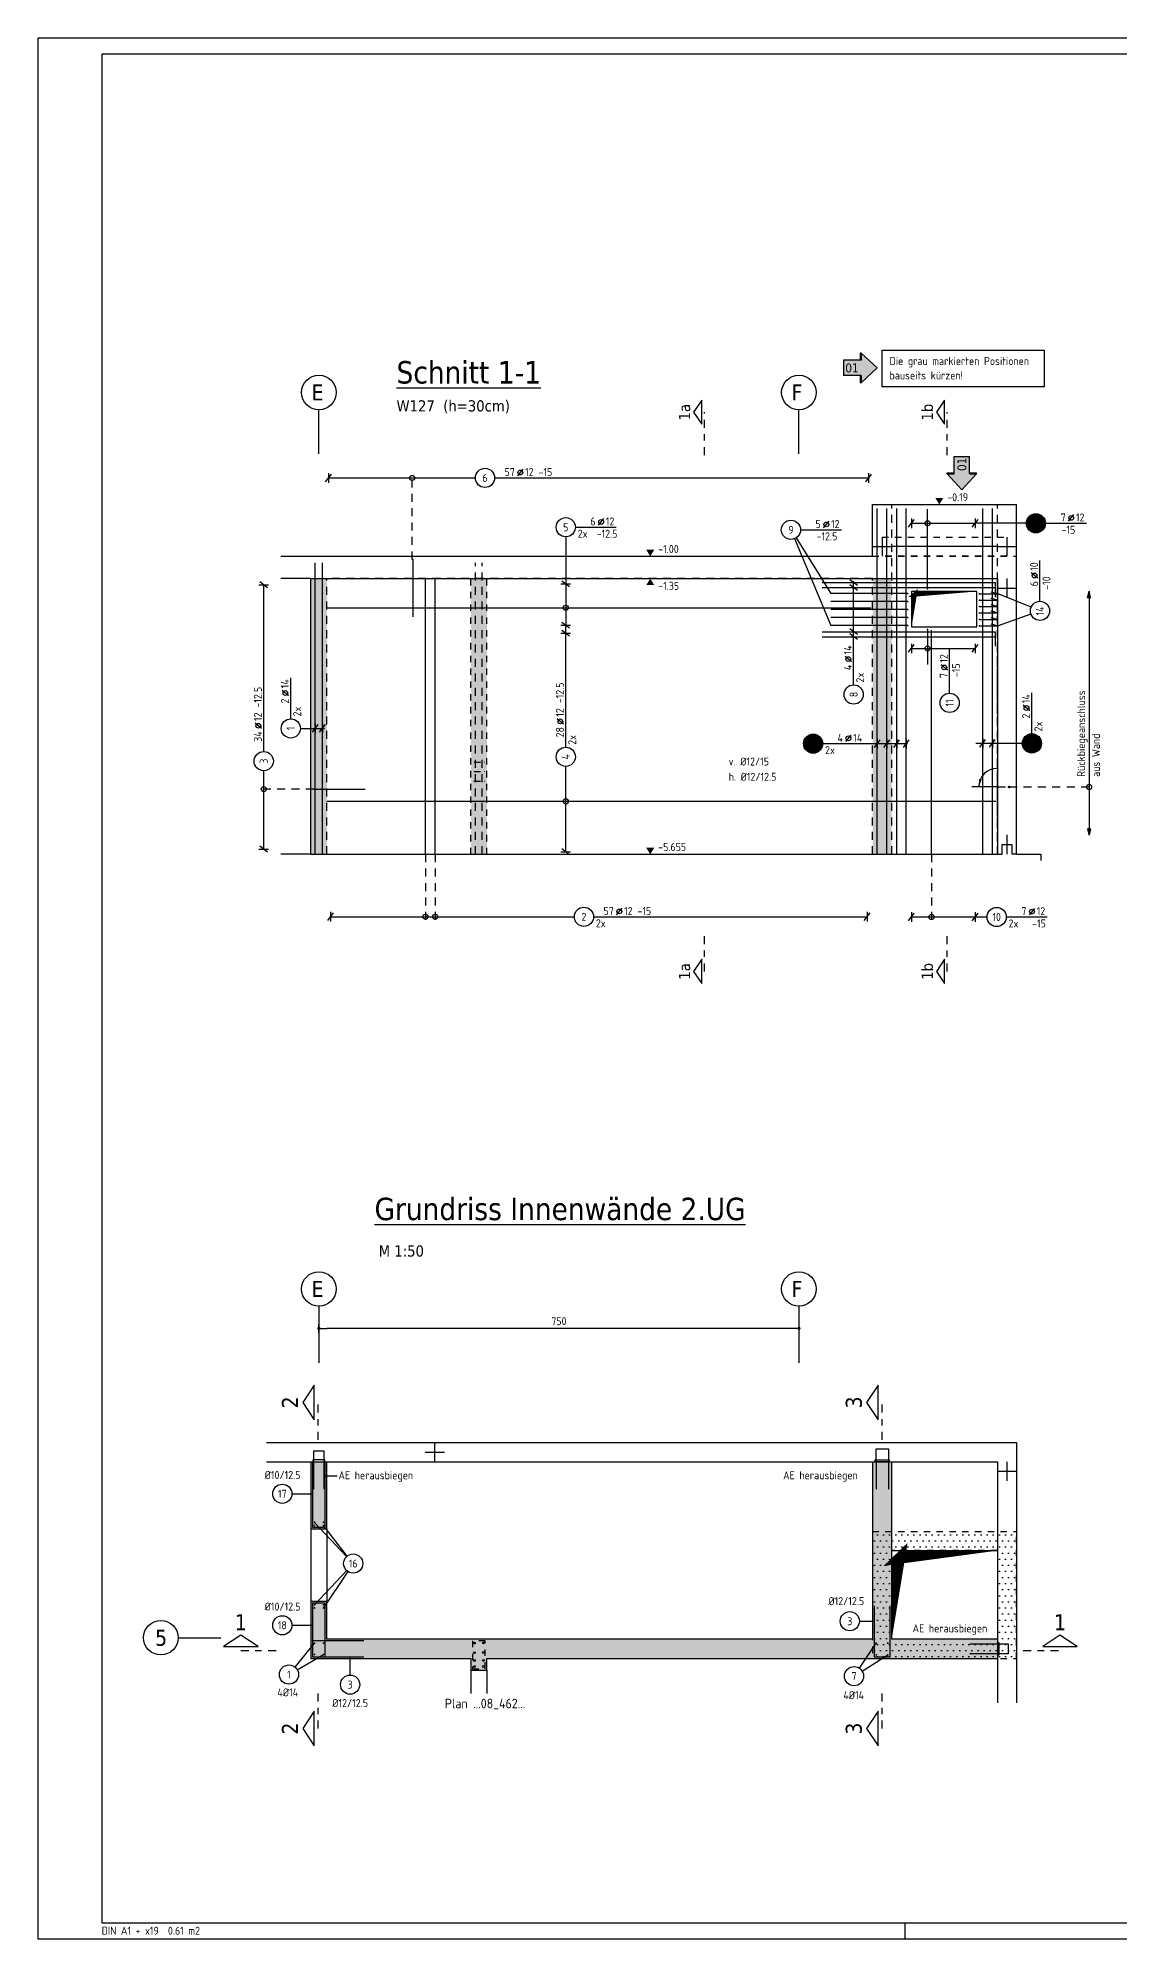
# Model space of a CAD drawing. Extents: x 47.9 to 117.4, y 46.1 to 80.4.
# Drawn here: x 47.86 to 64.76, y 46.05 to 75.75 of the extents above; entities that cross this region are included whole.
import ezdxf
from ezdxf.enums import TextEntityAlignment as Align

# ---------------------------------------------------------------- set-up
doc = ezdxf.new("R2010")
doc.units = 0
doc.header["$LTSCALE"] = 0.5
for name, pattern in [('AUSGEZOGEN', [1000.01, 1000, 0.01]), ('DASHDOTSMALL', [1.05, 0.5, -0.25, 0.05, -0.25]), ('DOT', [0.175, 0.05, -0.125]), ('HIDDEN', [0.375, 0.25, -0.125]), ('HIDDEN2', [0.187, 0.125, -0.062]), ('HIDDEN4', [0.12, 0.02, -0.1]), ('PUNKT', [0.175, 0.05, -0.125]), ('STRICHPUNKT', [1, 0.5, -0.25, 0, -0.25]), ('STRICHPUNKT2', [0.55, 0.25, -0.125, 0.05, -0.125]), ('VERDECKT', [0.375, 0.25, -0.125])]:
    doc.linetypes.add(name, pattern=pattern)
for name, color, linetype in [('ACHSEN', 150, 'Continuous'), ('AFB', 7, 'Continuous'), ('AFU', 7, 'Continuous'), ('BETON', 7, 'Continuous'), ('DRUEBER', 7, 'Continuous'), ('Fugenband', 7, 'Continuous'), ('grau_dunkel', 7, 'Continuous'), ('grau_hell', 7, 'Continuous'), ('grau_mittel', 7, 'Continuous'), ('HBT', 7, 'Continuous'), ('HILFE', 7, 'Continuous'), ('index', 7, 'Continuous'), ('koten', 7, 'Continuous'), ('MASSE', 7, 'Continuous'), ('OBJEKT', 7, 'Continuous'), ('RAHMEN', 7, 'Continuous'), ('RND', 7, 'Continuous'), ('SCHATTEN', 15, 'Continuous'), ('SCHNITTE', 6, 'STRICHPUNKT'), ('SFP_Achsen', 7, 'Continuous'), ('TEXT', 7, 'Continuous'), ('VERDECKT', 7, 'Continuous')]:
    doc.layers.add(name, color=color, linetype=linetype)
doc.layers.add('NOPLOT', color=7, linetype='Continuous', plot=False)
doc.styles.add('helv', font='tahoma.ttf')
doc.styles.add('txt', font='isocp.shx')
doc.linetypes.add('AFU_50K', pattern='A,0.15,["/",Standard,S=0.2,R=0,X=-0.01,Y=-0.1],0.07,["/",Standard,S=0.2,R=0,X=-0.01,Y=-0.1],0.15', length=0.37)
doc.linetypes.add('AFU_50L', pattern='A,0.75,["/",Standard,S=0.2,R=0,X=-0.01,Y=-0.1],0.07,["/",Standard,S=0.2,R=0,X=-0.01,Y=-0.1],0.75', length=1.57)
doc.linetypes.add('AFU_50M', pattern='A,0.45,["/",Standard,S=0.2,R=0,X=-0.01,Y=-0.1],0.07,["/",Standard,S=0.2,R=0,X=-0.01,Y=-0.1],0.45', length=0.97)
doc.dimstyles.new('DOT_I', dxfattribs={"dimscale": 0.5, "dimtxt": 0.25, "dimasz": 0.25, "dimexe": 0.1, "dimexo": 0.3, "dimgap": 0.1, "dimtad": 1, "dimdec": 3, "dimzin": 3, "dimtxsty": 'txt', "dimblk": 'DOT', "dimblk1": 'DOT', "dimblk2": 'DOT', "dimsah": 1, "dimcen": 0.1, "dimse1": 1, "dimse2": 1, "dimazin": 0, "dimtfac": 1, "dimtdec": 4, "dimtix": 1, "dimtmove": 2, "dimatfit": 3, "dimfxl": 0, "dimtvp": 1, "dimtolj": 1, "dimtzin": 0, "dimarcsym": 0})

# ---------------------------------------------------------------- blocks, each defined once
blk = doc.blocks.new('OKRD_O')
at = {"color": 0, "linetype": 'ByBlock'}
blk.add_solid([(-0.125, 0.202), (0.125, 0.202), (0, 0)], dxfattribs=at)
at = {"color": 0, "linetype": 'ByBlock', "style": 'txt'}
blk.add_attdef('OKRD', (0.25, 0.1), '', height=0.25, dxfattribs=at)
blk = doc.blocks.new('OKRD_U')
at = {"color": 0, "linetype": 'ByBlock'}
blk.add_solid([(-0.125, -0.202), (0.125, -0.202), (0, 0)], dxfattribs=at)
at = {"color": 0, "linetype": 'ByBlock', "style": 'txt'}
blk.add_attdef('OKRD', (0.25, -0.35), '', height=0.25, dxfattribs=at)
blk = doc.blocks.new('DOT')
at = {"layer": 'MASSE', "color": 7, "linetype": 'Continuous'}
for p, q in [((0, 0), (-1, 0)), ((0, 0.54), (0, -0.54))]:
    blk.add_line(p, q, dxfattribs=at)
at = {"layer": 'MASSE', "color": 7, "linetype": 'Continuous', "const_width": 0.2}
blk.add_lwpolyline([(-0.1, 0, 1), (0.1, 0, 1)], format="xyb", close=True, dxfattribs=at)
blk = doc.blocks.new('*D10')
at = {"layer": 'Defpoints', "color": 0, "linetype": 'AUSGEZOGEN', "transparency": 16777216}
for p in [(52.244, 55.594), (52.244, 55.594), (59.744, 55.594)]:
    blk.add_point(p, dxfattribs=at)
at = {"layer": 'MASSE', "color": 0, "linetype": 'AUSGEZOGEN', "lineweight": -2, "transparency": 16777216}
blk.add_line((59.619, 55.594), (52.369, 55.594), dxfattribs=at)
at = {"layer": 'MASSE', "color": 0, "linetype": 'AUSGEZOGEN', "lineweight": -2, "transparency": 16777216, "xscale": 0.125, "yscale": 0.125, "zscale": 0.125, "rotation": 180}
blk.add_blockref('DOT', (52.244, 55.594), dxfattribs=at)
at = {"layer": 'MASSE', "color": 0, "linetype": 'AUSGEZOGEN', "lineweight": -2, "transparency": 16777216, "xscale": 0.125, "yscale": 0.125, "zscale": 0.125}
blk.add_blockref('DOT', (59.744, 55.594), dxfattribs=at)
at = {"layer": 'MASSE', "color": 0, "linetype": 'AUSGEZOGEN', "transparency": 16777216, "insert": (55.994, 55.706), "char_height": 0.125, "attachment_point": 5, "style": 'txt'}
blk.add_mtext('\\A1;750', dxfattribs=at)
blk = doc.blocks.new('SCHN-1')
at = {"layer": 'SCHNITTE', "color": 5, "linetype": 'Continuous'}
blk.add_lwpolyline([(0.54, 0.125), (0, 0.485), (-0.54, 0.125)], close=True, dxfattribs=at)
at = {"layer": 'SCHNITTE', "color": 6, "linetype": 'Continuous', "style": 'helv'}
blk.add_attdef('SCHN-1', text='', height=0.5, dxfattribs=at).set_placement((0, 0.635), align=Align.CENTER)
blk = doc.blocks.new('Pfeillinie')
at = {"layer": 'TEXT', "linetype": 'Continuous'}
blk.add_hatch(color=7, dxfattribs=at).paths.add_polyline_path([(0, 0), (-0.8, 0.2), (-0.8, 0), (-0.8, -0.2)])
at = {"layer": 'TEXT', "color": 7, "linetype": 'Continuous'}
for p, q in [((-0.8, 0), (-0.8, 0.2)), ((-0.8, 0.2), (0, 0)), ((-0.8, 0), (-0.8, -0.2)), ((-0.8, -0.2), (0, 0))]:
    blk.add_line(p, q, dxfattribs=at)
blk = doc.blocks.new('PFEIL')
at = {"color": 7, "linetype": 'Continuous'}
blk.add_solid([(-1, -0.17), (-1, 0.17), (0, 0)], dxfattribs=at)
blk = doc.blocks.new('RND_LEI')
at = {"layer": 'RND', "color": 7, "linetype": 'Continuous'}
blk.add_line((1.022, 0.066), (1.19, 0.27), dxfattribs=at)
for centre, radius in [((0, 0), 0.3), ((1.106, 0.168), 0.075)]:
    blk.add_circle(centre, radius, dxfattribs=at)
at = {"layer": 'RND', "color": 7, "linetype": 'Continuous', "style": 'txt'}
blk.add_attdef('POSL', text='', height=0.25, dxfattribs=at).set_placement((0, 0), align=Align.MIDDLE)
blk.add_attdef('ANZ', text='', height=0.25, dxfattribs=at).set_placement((0.931, 0.057), align=Align.RIGHT)
for tag, p in [('DUM', (1.253, 0.057)), ('ABSTD', (1.674, 0.057)), ('POSTXT', (0.374, -0.327))]:
    blk.add_attdef(tag, p, '', height=0.25, dxfattribs=at)
blk = doc.blocks.new('lei_gre')
at = {"layer": 'RND', "color": 7, "linetype": 'Continuous'}
for p, q in [((-0.09, -0.12), (0.09, 0.12)), ((0, 0.15), (0, -0.15))]:
    blk.add_line(p, q, dxfattribs=at)
blk = doc.blocks.new('RND_HIN')
at = {"layer": 'RND', "color": 7, "linetype": 'Continuous'}
blk.add_circle((0, 0), 0.3, dxfattribs=at)
at = {"layer": 'RND', "color": 7, "linetype": 'Continuous', "style": 'txt'}
blk.add_attdef('POSI', text='', height=0.25, dxfattribs=at).set_placement((0, 0), align=Align.MIDDLE)
blk = doc.blocks.new('A1-19-0')
at = {"layer": 'RAHMEN'}
for p, q in [((103.1, 59.4), (0, 59.4)), ((0, 59.4), (0, 0)), ((0, 0), (103.1, 0))]:
    blk.add_line(p, q, dxfattribs=at)
at = {"layer": 'RAHMEN', "color": 5}
for p, q in [((102.6, 58.9), (2, 58.9)), ((2, 58.9), (2, 0.5)), ((2, 0.5), (102.6, 0.5))]:
    blk.add_line(p, q, dxfattribs=at)
at = {"layer": 'RAHMEN', "color": 7}
blk.add_line((27.1, 0), (27.1, 0.5), dxfattribs=at)
at = {"layer": 'RAHMEN', "color": 7, "style": 'txt'}
blk.add_text('DIN A1 + x19  0.61 m2', height=0.25, dxfattribs=at).set_placement((1.989, 0.133))
blk = doc.blocks.new('SCHN-2')
at = {"layer": 'SCHNITTE', "color": 6, "linetype": 'Continuous'}
blk.add_lwpolyline([(0.378, 0.088), (0, 0.34), (-0.378, 0.088)], close=True, dxfattribs=at)
at = {"layer": 'SCHNITTE', "color": 1, "linetype": 'DASHDOTSMALL', "style": 'helv'}
blk.add_attdef('SCHN-2', text='', height=0.35, dxfattribs=at).set_placement((0, 0.45), align=Align.CENTER)
blk = doc.blocks.new('hin_ind5')
at = {"layer": 'grau_hell', "linetype": 'AUSGEZOGEN'}
h = blk.add_hatch(color=9, dxfattribs=at)
h.dxf.hatch_style = 2
h.paths.add_polyline_path([(0, 0), (0.619, -0.577), (0.619, -0.3), (1.306, -0.3), (1.306, 0.3), (0.619, 0.3), (0.619, 0.577)])
h.paths.add_polyline_path([(0.34, -0.274), (1.311, -0.274), (1.311, 0.274), (0.34, 0.274)], flags=9)
at = {"layer": 'OBJEKT', "linetype": 'AUSGEZOGEN'}
for points in [[(0.619, 0.3), (0.66, 0.3), (0.66, 0.577), (0.619, 0.577)], [(0.619, -0.577), (0.66, -0.577), (0.66, -0.3), (0.619, -0.3)]]:
    blk.add_hatch(color=1, dxfattribs=at).paths.add_polyline_path(points)
at = {"layer": 'OBJEKT', "color": 1, "linetype": 'AUSGEZOGEN'}
for p, q in [((0, 0), (0.619, 0.577)), ((0, 0), (0.619, -0.577)), ((0.619, 0.577), (0.619, 0.3)), ((0.619, 0.577), (0.66, 0.577)), ((0.619, 0.3), (1.306, 0.3)), ((0.66, 0.577), (0.66, 0.3)), ((1.306, 0.3), (1.306, -0.3)), ((0.619, -0.3), (0.619, -0.577)), ((0.619, -0.3), (1.306, -0.3)), ((0.66, -0.3), (0.66, -0.577))]:
    blk.add_line(p, q, dxfattribs=at)
at = {"layer": 'OBJEKT', "color": 7, "linetype": 'AUSGEZOGEN'}
blk.add_line((0.619, -0.577), (0.66, -0.577), dxfattribs=at)
at = {"layer": 'index', "color": 1, "linetype": 'Continuous', "style": 'helv'}
blk.add_attdef('INDEX', text='', height=0.35, rotation=360, dxfattribs=at).set_placement((1.259, 0), align=Align.MIDDLE_RIGHT)

msp = doc.modelspace()

# ---------------------------------------------------------------- hatches: boundary and pattern name
at = {"layer": 'DRUEBER', "linetype": 'DOT'}
h = msp.add_hatch(dxfattribs=at)
h.set_pattern_fill('DOTS', scale=0.06, double=1)
h.set_pattern_definition([(0, (-0.65649, 337.16725), (0.047625, 0.09525), [0, -0.09525])])
h.paths.add_polyline_path([(61.194, 52.421), (61.194, 52.121), (62.844, 52.121), (62.844, 52.421)])
h.paths.add_polyline_path([(61.194, 52.121), (61.194, 52.421), (60.894, 52.421), (60.894, 50.761), (61.194, 50.761)])
h.paths.add_polyline_path([(63.144, 50.436), (63.144, 50.761), (62.844, 50.761), (62.844, 50.736), (61.194, 50.736), (61.194, 50.761), (60.894, 50.761), (60.894, 50.436)])
h.paths.add_polyline_path([(62.844, 50.761), (63.144, 50.761), (63.144, 52.421), (62.844, 52.421)])
at = {"layer": 'grau_hell'}
for points in [[(63.296, 68.172, 1), (63.596, 68.172, 1)], [(59.816, 64.729, 1), (60.116, 64.729, 1)], [(63.234, 64.733, 1), (63.534, 64.733, 1)]]:
    msp.add_hatch(color=9, dxfattribs=at).paths.add_polyline_path(points)
at = {"layer": 'grau_mittel'}
for points in [[(52.119, 52.461), (52.369, 52.461), (52.369, 53.511), (52.119, 53.511)], [(52.369, 50.736), (52.369, 51.326), (52.119, 51.326), (52.119, 50.436), (54.619, 50.436), (54.619, 50.251), (54.869, 50.251), (54.869, 50.436), (62.844, 50.436), (62.844, 50.736), (61.194, 50.736), (61.194, 53.511), (60.894, 53.511), (60.894, 50.736)]]:
    msp.add_hatch(color=61, dxfattribs=at).paths.add_polyline_path(points)

# ---------------------------------------------------------------- linework, layer by layer
at = {"layer": 'ACHSEN', "color": 140, "linetype": 'AUSGEZOGEN'}
for p, q in [((52.244, 69.258), (52.244, 69.945)), ((59.744, 69.258), (59.744, 69.945)), ((52.244, 55.938), (52.244, 55.057)), ((59.744, 55.938), (59.744, 55.057)), ((50.046, 50.761), (50.713, 50.761))]:
    msp.add_line(p, q, dxfattribs=at)
at = {"layer": 'AFB', "color": 1, "linetype": 'AUSGEZOGEN'}
for p, q in [((61.044, 67.957), (61.044, 67.657)), ((62.994, 67.957), (62.994, 67.657)), ((62.994, 67.307), (62.994, 67.007))]:
    msp.add_line(p, q, dxfattribs=at)
at = {"layer": 'AFU', "color": 8, "linetype": 'AFU_50M'}
for p, q in [((60.894, 67.807), (61.194, 67.807)), ((62.844, 67.807), (63.144, 67.807)), ((62.844, 67.157), (63.144, 67.157)), ((54.054, 53.511), (54.054, 53.811)), ((62.844, 53.361), (63.144, 53.361))]:
    msp.add_line(p, q, dxfattribs=at)
at = {"layer": 'AFU', "color": 8, "linetype": 'AFU_50L'}
for p, q in [((62.844, 67.807), (61.194, 67.807)), ((52.119, 67.307), (62.844, 67.307)), ((62.844, 67.307), (62.844, 63.002)), ((52.119, 63.002), (62.844, 63.002))]:
    msp.add_line(p, q, dxfattribs=at)
at = {"layer": 'AFU', "color": 1, "linetype": 'AUSGEZOGEN'}
for p, q in [((62.994, 63.302), (62.994, 63.002)), ((53.904, 53.661), (54.204, 53.661)), ((62.994, 53.511), (62.994, 53.211))]:
    msp.add_line(p, q, dxfattribs=at)
at = {"layer": 'AFU', "color": 8, "linetype": 'AUSGEZOGEN'}
for p, q in [((62.844, 63.002), (62.919, 63.002)), ((62.919, 63.002), (62.919, 63.152)), ((62.919, 63.152), (63.069, 63.152)), ((63.069, 63.152), (63.069, 63.002)), ((63.144, 63.002), (63.069, 63.002))]:
    msp.add_line(p, q, dxfattribs=at)
at = {"layer": 'AFU', "color": 8, "linetype": 'AFU_50K'}
for p, q in [((52.119, 53.511), (52.369, 53.511)), ((60.894, 53.511), (61.194, 53.511)), ((62.844, 50.736), (62.844, 50.436))]:
    msp.add_line(p, q, dxfattribs=at)
at = {"layer": 'BETON', "color": 6, "linetype": 'AUSGEZOGEN'}
for p, q in [((60.894, 67.657), (60.894, 68.467)), ((60.894, 68.467), (63.144, 68.467)), ((63.144, 63.002), (63.144, 68.467)), ((51.647, 67.657), (60.894, 67.657)), ((63.144, 63.002), (63.144, 67.524)), ((52.119, 67.307), (51.647, 67.307)), ((52.119, 63.002), (52.119, 67.307)), ((52.119, 63.002), (51.647, 63.002)), ((63.144, 63.002), (63.524, 63.002)), ((63.524, 63.002), (63.524, 62.902))]:
    msp.add_line(p, q, dxfattribs=at)
msp.add_lwpolyline([(61.504, 67.107), (61.504, 66.552), (62.524, 66.552), (62.524, 67.107)], close=True, dxfattribs=at)
at = {"layer": 'BETON', "color": 6, "linetype": 'AUSGEZOGEN', "lineweight": -2}
for points in [[(51.423, 53.811), (63.144, 53.811), (63.144, 49.742)], [(51.423, 53.511), (52.119, 53.511), (52.119, 52.461), (52.369, 52.461), (52.369, 53.511), (60.894, 53.511), (60.894, 50.736), (52.369, 50.736), (52.369, 51.326), (52.119, 51.326), (52.119, 50.436), (54.619, 50.436), (54.619, 50.251), (54.869, 50.251), (54.869, 50.436), (62.844, 50.436), (62.844, 49.742)]]:
    msp.add_lwpolyline(points, dxfattribs=at)
msp.add_lwpolyline([(61.194, 53.511), (62.844, 53.511), (62.844, 50.736), (61.194, 50.736)], close=True, dxfattribs=at)
at = {"layer": 'DRUEBER', "color": 7, "linetype": 'DOT'}
for p, q in [((60.894, 67.657), (63.144, 67.657)), ((52.119, 67.307), (54.619, 67.307)), ((54.869, 67.307), (62.844, 67.307))]:
    msp.add_line(p, q, dxfattribs=at)
at = {"layer": 'DRUEBER', "color": 7, "linetype": 'PUNKT'}
for p, q in [((54.619, 63.002), (54.619, 67.307)), ((54.869, 63.002), (54.869, 67.307)), ((62.844, 63.002), (62.844, 67.307)), ((60.894, 52.421), (63.144, 52.421)), ((60.894, 52.421), (60.894, 50.436)), ((63.144, 50.436), (63.144, 52.421)), ((61.194, 50.736), (61.194, 52.121)), ((62.844, 52.121), (61.194, 52.121)), ((62.844, 52.121), (62.844, 50.736)), ((62.844, 50.736), (61.194, 50.736)), ((60.894, 50.436), (63.144, 50.436))]:
    msp.add_line(p, q, dxfattribs=at)
at = {"layer": 'Fugenband', "color": 102, "linetype": 'HIDDEN4'}
for p, q in [((61.044, 67.957), (62.994, 67.957)), ((62.994, 67.657), (61.044, 67.657))]:
    msp.add_line(p, q, dxfattribs=at)
at = {"layer": 'grau_dunkel', "color": 21}
msp.add_lwpolyline([(61.194, 50.736, 0, 0.226, 0), (61.306, 52.112, 0, 0, 0), (61.201, 52.011, 0.221, 0, 0), (62.844, 52.121, 0, 0, 0)], format="xyseb", dxfattribs=at)
at = {"layer": 'grau_mittel', "color": 61, "linetype": 'AUSGEZOGEN'}
for points in [[(52.119, 67.307), (52.369, 67.307), (52.119, 63.002), (52.369, 63.002)], [(54.619, 63.002), (54.869, 63.002), (54.619, 67.307), (54.869, 67.307)], [(60.894, 67.307), (61.194, 67.307), (60.894, 63.002), (61.194, 63.002)]]:
    msp.add_solid(points, dxfattribs=at)
at = {"layer": 'HBT', "color": 102, "linetype": 'AUSGEZOGEN'}
for points in [[(52.151, 53.511), (52.337, 53.511), (52.337, 53.541), (52.151, 53.541)], [(62.844, 50.679), (62.844, 50.493), (62.874, 50.493), (62.874, 50.679)]]:
    msp.add_lwpolyline(points, close=True, dxfattribs=at)
at = {"layer": 'HBT', "color": 1, "linetype": 'AUSGEZOGEN'}
for points in [[(52.167, 53.081), (52.167, 53.511), (52.167, 53.681), (52.321, 53.681), (52.321, 53.511), (52.321, 53.081)], [(60.949, 53.541), (60.949, 53.081)], [(61.141, 53.541), (61.141, 53.081)], [(62.414, 50.663), (62.844, 50.663), (63.014, 50.663), (63.014, 50.509), (62.844, 50.509), (62.414, 50.509)]]:
    msp.add_lwpolyline(points, dxfattribs=at)
at = {"layer": 'HBT', "color": 102, "linetype": 'AUSGEZOGEN'}
msp.add_lwpolyline([(60.934, 53.511), (60.934, 53.541), (61.156, 53.541), (61.156, 53.511), (60.934, 53.511)], dxfattribs=at)
at = {"layer": 'HILFE', "color": 102, "linetype": 'AUSGEZOGEN'}
msp.add_line((52.529, 53.286), (52.328, 53.286), dxfattribs=at)
at = {"layer": 'NOPLOT', "color": 191, "linetype": 'AUSGEZOGEN'}
for p, q in [((56.101, 66.454), (56.101, 66.579)), ((52.119, 53.511), (52.119, 53.511)), ((52.119, 53.511), (52.369, 53.511))]:
    msp.add_line(p, q, dxfattribs=at)
at = {"layer": 'OBJEKT', "color": 7, "linetype": 'AUSGEZOGEN'}
for p, q in [((52.119, 52.461), (52.119, 51.326)), ((52.369, 52.461), (52.369, 51.326)), ((61.194, 52.121), (62.844, 52.121)), ((54.619, 50.251), (54.619, 49.891)), ((54.869, 50.251), (54.869, 49.891))]:
    msp.add_line(p, q, dxfattribs=at)
at = {"layer": 'RND', "color": 102, "linetype": 'VERDECKT'}
for p, q in [((53.703, 67.608), (53.703, 68.931)), ((52.166, 64.018), (51.332, 64.018)), ((63.028, 64.052), (64.327, 64.052)), ((53.909, 63.002), (53.909, 61.974)), ((54.059, 63.002), (54.059, 61.974)), ((61.817, 63.002), (61.817, 61.971))]:
    msp.add_line(p, q, dxfattribs=at)
at = {"layer": 'RND', "color": 7, "linetype": 'AUSGEZOGEN'}
for p, q in [((52.394, 68.881), (54.689, 68.881)), ((54.989, 68.881), (60.832, 68.881)), ((56.251, 68.11), (56.891, 68.11)), ((59.769, 68.07), (60.409, 68.07)), ((61.502, 68.172), (62.498, 68.172)), ((63.596, 68.172), (64.236, 68.172)), ((63.51, 66.953), (63.51, 67.593)), ((51.382, 64.606), (51.382, 67.21)), ((56.101, 67.224), (56.101, 66.579)), ((60.599, 65.647), (60.599, 67.267)), ((56.101, 64.674), (56.101, 66.454)), ((61.502, 66.216), (62.498, 66.216)), ((62.099, 65.517), (62.099, 66.216)), ((51.804, 65.117), (51.804, 65.757)), ((63.384, 64.883), (63.384, 65.523)), ((60.116, 64.729), (61.438, 64.729)), ((51.382, 63.08), (51.382, 64.306)), ((56.101, 63.039), (56.101, 64.374)), ((52.426, 62.024), (56.235, 62.024)), ((56.535, 62.024), (60.81, 62.024)), ((61.502, 62.021), (62.498, 62.021)), ((62.498, 62.021), (62.683, 62.021)), ((62.983, 62.021), (63.623, 62.021))]:
    msp.add_line(p, q, dxfattribs=at)
at = {"layer": 'RND', "color": 102, "linetype": 'AUSGEZOGEN'}
for p, q in [((63.296, 68.172), (62.498, 68.172)), ((56.101, 67.96), (56.101, 67.224)), ((59.677, 67.932), (60.243, 66.573)), ((59.699, 67.943), (60.243, 67.073)), ((63.371, 66.859), (62.857, 67.069)), ((63.369, 66.753), (62.859, 66.572)), ((51.954, 64.967), (52.331, 64.967)), ((63.234, 64.733), (62.509, 64.733)), ((51.822, 53.01), (52.144, 53.01)), ((52.677, 52.028), (52.168, 52.565)), ((52.688, 52.037), (52.315, 52.515)), ((52.678, 51.81), (52.175, 51.275)), ((52.697, 51.794), (52.315, 51.225)), ((51.822, 50.955), (52.144, 50.955)), ((60.689, 51.018), (60.919, 51.018)), ((51.871, 50.301), (52.175, 50.676)), ((51.906, 50.26), (52.315, 50.499)), ((60.689, 50.285), (60.953, 50.675)), ((60.732, 50.24), (61.131, 50.492)), ((52.732, 50.178), (52.732, 50.461))]:
    msp.add_line(p, q, dxfattribs=at)
at = {"layer": 'RND', "color": 7, "linetype": 'HIDDEN'}
for p, q in [((54.691, 63.002), (54.691, 67.552)), ((54.797, 63.002), (54.797, 67.552))]:
    msp.add_line(p, q, dxfattribs=at)
at = {"layer": 'RND', "color": 7, "linetype": 'HIDDEN2'}
for p, q in [((54.668, 64.442), (54.831, 64.442)), ((54.668, 64.292), (54.831, 64.292)), ((54.668, 64.142), (54.831, 64.142))]:
    msp.add_line(p, q, dxfattribs=at)
at = {"layer": 'RND', "color": 1, "linetype": 'AUSGEZOGEN'}
for points in [[(61.044, 70.879), (63.575, 70.879), (63.575, 70.303), (61.044, 70.303)], [(52.344, 51.301), (52.144, 51.301), (52.144, 50.461), (52.344, 50.461)]]:
    msp.add_lwpolyline(points, close=True, dxfattribs=at)
for points in [[(60.968, 63.002), (60.968, 68.402)], [(61.118, 63.002), (61.118, 68.402)], [(61.272, 63.002), (61.272, 68.402)], [(61.422, 63.002), (61.422, 68.402)], [(61.753, 67.145), (61.753, 68.395)], [(62.616, 63.002), (62.616, 68.402)], [(62.766, 63.002), (62.766, 68.402)], [(52.187, 63.002), (52.187, 67.552)], [(52.3, 63.002), (52.3, 67.552)], [(53.709, 67.608), (53.709, 66.708)], [(53.909, 63.002), (53.909, 67.302)], [(54.059, 63.002), (54.059, 67.302)], [(60.109, 67.245), (62.809, 67.245), (62.809, 67.095)], [(60.109, 67.168), (62.809, 67.168), (62.809, 67.018)], [(52.369, 66.853), (60.869, 66.853)], [(61.443, 67.073), (60.243, 67.073)], [(61.443, 66.948), (60.243, 66.948)], [(62.564, 67.071), (62.844, 67.071), (62.747, 67.097)], [(62.564, 66.971), (62.844, 66.971), (62.747, 66.997)], [(62.564, 66.871), (62.844, 66.871), (62.747, 66.897)], [(61.443, 66.823), (60.243, 66.823)], [(61.443, 66.698), (60.243, 66.698)], [(61.443, 66.573), (60.243, 66.573)], [(62.564, 66.771), (62.844, 66.771), (62.747, 66.797)], [(62.564, 66.671), (62.844, 66.671), (62.747, 66.697)], [(62.564, 66.571), (62.844, 66.571), (62.747, 66.597)], [(60.109, 66.477), (62.809, 66.477), (62.809, 66.327)], [(60.109, 66.4), (62.809, 66.4), (62.809, 66.25)], [(61.753, 66.514), (61.753, 65.964)], [(61.817, 63.002), (61.817, 66.502)], [(52.166, 64.018), (52.966, 64.018)], [(52.369, 63.828), (62.819, 63.828)], [(52.144, 53.496), (52.144, 52.486), (52.344, 52.486), (52.344, 53.496)], [(60.949, 53.541), (60.949, 53.711), (61.141, 53.711), (61.141, 53.541)], [(60.919, 51.261), (60.919, 50.461), (61.169, 50.461), (61.169, 51.261)], [(52.944, 50.711), (52.144, 50.711), (52.144, 50.461), (52.944, 50.461)]]:
    msp.add_lwpolyline(points, dxfattribs=at)
at = {"layer": 'RND', "color": 7, "linetype": 'AUSGEZOGEN'}
for points, const_width in [([(53.703, 67.608, 1), (53.715, 67.608, 1)], 0.0125), ([(61.747, 67.145, 1), (61.759, 67.145, 1)], 0.0125), ([(61.437, 67.073, 1), (61.45, 67.073, 1)], 0.0125), ([(61.437, 66.948, 1), (61.45, 66.948, 1)], 0.0125), ([(61.437, 66.823, 1), (61.45, 66.823, 1)], 0.0125), ([(62.557, 67.071, 1), (62.57, 67.071, 1)], 0.0125), ([(62.557, 66.971, 1), (62.57, 66.971, 1)], 0.0125), ([(62.557, 66.871, 1), (62.57, 66.871, 1)], 0.0125), ([(61.437, 66.698, 1), (61.45, 66.698, 1)], 0.0125), ([(61.437, 66.573, 1), (61.45, 66.573, 1)], 0.0125), ([(62.557, 66.771, 1), (62.57, 66.771, 1)], 0.0125), ([(62.557, 66.671, 1), (62.57, 66.671, 1)], 0.0125), ([(62.557, 66.571, 1), (62.57, 66.571, 1)], 0.0125), ([(61.746, 66.514, 1), (61.759, 66.514, 1)], 0.0125), ([(54.664, 64.442, 1), (54.672, 64.442, 1)], 0.008), ([(54.827, 64.442, 1), (54.835, 64.442, 1)], 0.008), ([(54.664, 64.292, 1), (54.672, 64.292, 1)], 0.008), ([(54.827, 64.292, 1), (54.835, 64.292, 1)], 0.008), ([(52.16, 64.018, 1), (52.173, 64.018, 1)], 0.0125), ([(54.664, 64.142, 1), (54.672, 64.142, 1)], 0.008), ([(54.827, 64.142, 1), (54.835, 64.142, 1)], 0.008), ([(52.168, 52.565, 1), (52.182, 52.565, 1)], 0.014), ([(52.308, 52.565, 1), (52.322, 52.565, 1)], 0.014), ([(52.168, 52.515, 1), (52.182, 52.515, 1)], 0.014), ([(52.308, 52.515, 1), (52.322, 52.515, 1)], 0.014), ([(52.168, 51.275, 1), (52.182, 51.275, 1)], 0.014), ([(52.168, 51.225, 1), (52.182, 51.225, 1)], 0.014), ([(52.308, 51.275, 1), (52.322, 51.275, 1)], 0.014), ([(52.308, 51.225, 1), (52.322, 51.225, 1)], 0.014), ([(52.168, 50.676, 1), (52.182, 50.676, 1)], 0.014), ([(52.168, 50.499, 1), (52.182, 50.499, 1)], 0.014), ([(52.308, 50.676, 1), (52.322, 50.676, 1)], 0.014), ([(52.308, 50.499, 1), (52.322, 50.499, 1)], 0.014), ([(60.953, 50.668, 1), (60.953, 50.682, 1)], 0.014), ([(60.953, 50.485, 1), (60.953, 50.499, 1)], 0.014), ([(61.131, 50.668, 1), (61.131, 50.682, 1)], 0.014), ([(61.131, 50.485, 1), (61.131, 50.499, 1)], 0.014)]:
    msp.add_lwpolyline(points, format="xyb", close=True, dxfattribs=dict(at, const_width=const_width))
at = {"layer": 'RND', "color": 102, "linetype": 'AUSGEZOGEN'}
msp.add_lwpolyline([(64.277, 67.109), (64.277, 63.297)], dxfattribs=at)
at = {"layer": 'RND', "color": 7, "linetype": 'HIDDEN2'}
msp.add_lwpolyline([(54.644, 50.276), (54.844, 50.276), (54.844, 50.711), (54.644, 50.711)], close=True, dxfattribs=at)
at = {"layer": 'RND', "color": 7, "linetype": 'AUSGEZOGEN'}
for centre, radius in [((53.703, 68.881), 0.04), ((61.753, 68.172), 0.04), ((56.101, 66.853), 0.04), ((61.753, 66.216), 0.04), ((51.382, 64.018), 0.04), ((56.101, 63.828), 0.04), ((64.277, 64.052), 0.04), ((53.909, 62.024), 0.04), ((54.059, 62.024), 0.04), ((61.817, 62.021), 0.04), ((54.674, 50.677), 0.014), ((54.674, 50.527), 0.014), ((54.816, 50.679), 0.014), ((54.816, 50.529), 0.014), ((54.674, 50.404), 0.014), ((54.674, 50.309), 0.014), ((54.816, 50.406), 0.014), ((54.816, 50.311), 0.014)]:
    msp.add_circle(centre, radius, dxfattribs=at)
at = {"layer": 'SCHATTEN', "color": 1, "linetype": 'AUSGEZOGEN'}
msp.add_lwpolyline([(61.504, 66.552, 0, 0.0905, 0), (61.549, 67.103, 0, 0, 0), (61.505, 67.064, 0.0848, 0, 0), (62.524, 67.107, 0, 0, 0)], format="xyseb", dxfattribs=at)
at = {"layer": 'SCHNITTE', "color": 6, "linetype": 'STRICHPUNKT2'}
for p, q in [((58.269, 69.238), (58.269, 69.908)), ((62.062, 69.238), (62.062, 69.908)), ((58.269, 61.171), (58.269, 61.734)), ((62.062, 61.171), (62.062, 61.734))]:
    msp.add_line(p, q, dxfattribs=at)
at = {"layer": 'SCHNITTE', "color": 5, "linetype": 'STRICHPUNKT2'}
for p, q in [((52.234, 53.852), (52.234, 54.437)), ((61.043, 53.852), (61.043, 54.437)), ((51.024, 50.559), (51.587, 50.559)), ((63.249, 50.559), (63.823, 50.559)), ((52.234, 49.341), (52.234, 49.995)), ((61.043, 49.341), (61.043, 49.995))]:
    msp.add_line(p, q, dxfattribs=at)
at = {"layer": 'SFP_Achsen', "color": 7, "linetype": 'AUSGEZOGEN'}
for centre in [(52.244, 70.216), (59.744, 70.216), (52.244, 56.209), (59.744, 56.209), (49.775, 50.761)]:
    msp.add_circle(centre, 0.27, dxfattribs=at)
at = {"layer": 'TEXT', "color": 7, "linetype": 'VERDECKT'}
msp.add_line((62.844, 64.052), (63.028, 64.052), dxfattribs=at)
at = {"layer": 'TEXT', "color": 1, "linetype": 'AUSGEZOGEN'}
msp.add_lwpolyline([(62.844, 64.052), (62.444, 64.052)], dxfattribs=at)
at = {"layer": 'TEXT', "color": 7, "linetype": 'VERDECKT'}
msp.add_circle((63.028, 64.052), 0.012, dxfattribs=at)
at = {"layer": 'TEXT', "color": 102, "linetype": 'AUSGEZOGEN'}
msp.add_arc((62.844, 64.052), 0.29, 90, 180, dxfattribs=at)
at = {"layer": 'VERDECKT', "color": 7, "linetype": 'VERDECKT'}
for p, q in [((61.194, 63.002), (61.194, 68.467)), ((62.844, 63.002), (62.844, 68.467)), ((52.369, 63.002), (52.369, 67.307)), ((60.894, 67.307), (52.369, 67.307)), ((60.894, 63.002), (60.894, 67.307))]:
    msp.add_line(p, q, dxfattribs=at)

# ---------------------------------------------------------------- block references
at = {"layer": 'index', "color": 7, "linetype": 'AUSGEZOGEN'}
ref = msp.add_blockref('hin_ind5', (60.965, 70.599), dxfattribs=dict(at, xscale=-0.4, yscale=0.4, zscale=0.4))
ref.add_attrib('INDEX', '01', dxfattribs={"color": 1, "linetype": 'Continuous', "height": 0.14, "rotation": 360, "style": 'helv'}).set_placement((60.679, 70.599), align=Align.MIDDLE_RIGHT)
at = {"layer": 'index', "color": 7, "linetype": 'AUSGEZOGEN', "xscale": 0.4, "yscale": 0.4, "zscale": 0.4, "rotation": 90}
msp.add_blockref('hin_ind5', (62.29, 68.695), dxfattribs=at).add_auto_attribs({'INDEX': '01'})
at = {"layer": 'koten', "color": 7, "linetype": 'AUSGEZOGEN', "xscale": 0.5, "yscale": 0.5, "zscale": 0.5}
for p, values in [((61.937, 68.467), {'OKRD': '-0.19'}), ((57.421, 67.657), {'OKRD': '-1.00'}), ((57.421, 63.002), {'OKRD': '-5.655'})]:
    msp.add_blockref('OKRD_O', p, dxfattribs=at).add_auto_attribs(values)
at = {"layer": 'koten', "color": 7, "linetype": 'DOT', "xscale": 0.5, "yscale": 0.5, "zscale": 0.5}
msp.add_blockref('OKRD_U', (57.421, 67.307), dxfattribs=at).add_auto_attribs({'OKRD': '-1.35'})
at = {"layer": 'RAHMEN', "color": 5, "linetype": 'AUSGEZOGEN', "xscale": 0.5, "yscale": 0.5, "zscale": 0.5}
msp.add_blockref('A1-19-0', (47.855, 46.054), dxfattribs=at)
at = {"layer": 'RND', "color": 7, "linetype": 'AUSGEZOGEN', "xscale": 0.5, "yscale": 0.5, "zscale": 0.5}
for p in [(52.394, 68.881), (60.832, 68.881), (61.502, 68.172), (62.498, 68.172), (61.502, 66.216), (62.498, 66.216), (52.187, 64.967), (52.3, 64.967), (60.968, 64.729), (61.118, 64.729), (61.272, 64.729), (61.422, 64.729), (62.616, 64.733), (62.766, 64.733), (52.426, 62.024), (60.81, 62.024), (61.502, 62.021), (62.498, 62.021)]:
    msp.add_blockref('lei_gre', p, dxfattribs=at)
for name, p, values in [('RND_LEI', (54.839, 68.881), {'POSL': '6', 'DUM': '12', 'ANZ': '57', 'ABSTD': '-15'}), ('RND_LEI', (63.446, 68.172), {'POSL': '12', 'DUM': '12', 'ANZ': '7', 'POSTXT': '   -15'}), ('RND_LEI', (56.101, 68.11), {'POSL': '5', 'DUM': '12', 'ANZ': '6', 'POSTXT': '2x  -12.5'}), ('RND_LEI', (59.619, 68.07), {'POSL': '9', 'DUM': '12', 'ANZ': '5', 'POSTXT': '   -12.5'}), ('RND_LEI', (59.966, 64.729), {'POSL': '7', 'DUM': '14', 'ANZ': '4', 'POSTXT': '2x'}), ('RND_LEI', (56.385, 62.024), {'POSL': '2', 'DUM': '12', 'ANZ': '57', 'ABSTD': '-15', 'POSTXT': '2x'}), ('RND_LEI', (62.833, 62.021), {'POSL': '10', 'DUM': '12', 'ANZ': '7', 'POSTXT': '2x   -15'}), ('RND_HIN', (51.672, 53.01), {'POSI': '17'}), ('RND_HIN', (52.78, 51.919), {'POSI': '16'}), ('RND_HIN', (51.672, 50.955), {'POSI': '18'}), ('RND_HIN', (60.539, 51.018), {'POSI': '3'}), ('RND_HIN', (51.776, 50.185), {'POSI': '1'}), ('RND_HIN', (60.605, 50.16), {'POSI': '7'}), ('RND_HIN', (52.732, 50.028), {'POSI': '3'})]:
    msp.add_blockref(name, p, dxfattribs=at).add_auto_attribs(values)
at = {"layer": 'RND', "color": 7, "linetype": 'AUSGEZOGEN', "xscale": 0.5, "yscale": 0.5, "zscale": 0.5, "rotation": 90}
for p, values in [((63.51, 66.803), {'POSL': '14', 'DUM': '10', 'ANZ': '6', 'POSTXT': '  -10'}), ((60.599, 65.497), {'POSL': '8', 'DUM': '14', 'ANZ': '4', 'POSTXT': '2x'}), ((62.099, 65.367), {'POSL': '11', 'DUM': '12', 'ANZ': '7', 'POSTXT': '   -15'}), ((51.804, 64.967), {'POSL': '1', 'DUM': '14', 'ANZ': '2', 'POSTXT': '2x'}), ((56.101, 64.524), {'POSL': '4', 'DUM': '12', 'ANZ': '28', 'ABSTD': '-12.5', 'POSTXT': '2x'}), ((51.382, 64.456), {'POSL': '3', 'DUM': '12', 'ANZ': '34', 'ABSTD': '-12.5'}), ((63.384, 64.733), {'POSL': '7', 'DUM': '14', 'ANZ': '2', 'POSTXT': '2x'})]:
    msp.add_blockref('RND_LEI', p, dxfattribs=at).add_auto_attribs(values)
for p in [(51.382, 67.21), (56.101, 67.224), (60.599, 67.245), (60.599, 67.168), (56.101, 66.579), (56.101, 66.454), (60.599, 66.477), (60.599, 66.4), (51.382, 63.08), (56.101, 63.039)]:
    msp.add_blockref('lei_gre', p, dxfattribs=at)
at = {"layer": 'RND', "color": 102, "linetype": 'AUSGEZOGEN', "xscale": -0.125, "yscale": 0.125, "zscale": 0.125}
for p, rotation in [((64.277, 67.109), 270), ((64.277, 63.297), 90)]:
    msp.add_blockref('Pfeillinie', p, dxfattribs=dict(at, rotation=rotation))
at = {"layer": 'SCHNITTE', "color": 6, "linetype": 'STRICHPUNKT2', "xscale": 0.5, "yscale": 0.5, "zscale": 0.5, "rotation": 90}
for p, values in [((58.269, 69.908), {'SCHN-2': '1a'}), ((62.062, 69.908), {'SCHN-2': '1b'}), ((58.269, 61.171), {'SCHN-2': '1a'}), ((62.062, 61.171), {'SCHN-2': '1b'})]:
    msp.add_blockref('SCHN-2', p, dxfattribs=at).add_auto_attribs(values)
at = {"layer": 'SCHNITTE', "color": 5, "linetype": 'STRICHPUNKT2', "xscale": 0.5, "yscale": 0.5, "zscale": 0.5, "rotation": 90}
for p, values in [((52.234, 54.437), {'SCHN-1': '2'}), ((61.043, 54.437), {'SCHN-1': '3'}), ((52.234, 49.341), {'SCHN-1': '2'}), ((61.043, 49.341), {'SCHN-1': '3'})]:
    msp.add_blockref('SCHN-1', p, dxfattribs=at).add_auto_attribs(values)
at = {"layer": 'SCHNITTE', "color": 5, "linetype": 'STRICHPUNKT2', "xscale": 0.5, "yscale": 0.5, "zscale": 0.5}
for p in [(51.024, 50.559), (63.823, 50.559)]:
    msp.add_blockref('SCHN-1', p, dxfattribs=at).add_auto_attribs({'SCHN-1': '1'})
at = {"layer": 'TEXT', "color": 102, "linetype": 'AUSGEZOGEN', "xscale": 0.1250000000000026, "yscale": 0.1250000000000026, "zscale": 0.1250000000000026, "rotation": 257.7590209791267}
msp.add_blockref('PFEIL', (62.553, 64.052), dxfattribs=at)

# ---------------------------------------------------------------- texts
at = {"layer": 'NOPLOT', "color": 191, "linetype": 'Continuous', "style": 'txt'}
for s, p in [('v. %%C12/15', (58.646, 64.387)), ('h. %%C12/12.5', (58.646, 64.149))]:
    msp.add_text(s, height=0.125, dxfattribs=at).set_placement(p)
at = {"layer": 'SFP_Achsen', "color": 6, "linetype": 'AUSGEZOGEN', "style": 'helv'}
for s, p in [('E', (52.13, 70.091)), ('F', (59.63, 70.091)), ('E', (52.13, 56.085)), ('F', (59.63, 56.085)), ('5', (49.685, 50.635))]:
    msp.add_text(s, height=0.25, dxfattribs=at).set_placement(p)
at = {"layer": 'TEXT', "color": 5, "linetype": 'AUSGEZOGEN', "style": 'helv'}
for s, p in [('%%uSchnitt 1-1', (53.457, 70.356)), ('%%UGrundriss Innenwände 2.UG', (53.113, 57.285))]:
    msp.add_text(s, height=0.35, dxfattribs=at).set_placement(p)
at = {"layer": 'TEXT', "color": 7, "style": 'txt'}
for s, p in [('Die grau markierten Positionen ', (61.16, 70.645)), ('bauseits kürzen!', (61.16, 70.42))]:
    msp.add_text(s, height=0.125, dxfattribs=at).set_placement(p)
at = {"layer": 'TEXT', "color": 1, "linetype": 'AUSGEZOGEN'}
for s, height, style, p in [('W127  (h=30cm)', 0.175, 'helv', (53.457, 69.919)), ('M 1:50', 0.175, 'helv', (53.178, 56.715)), ('Plan ...08_462...', 0.15, 'txt', (54.212, 49.658))]:
    msp.add_text(s, height=height, dxfattribs=dict(at, style=style)).set_placement(p)
at = {"layer": 'TEXT', "color": 7, "linetype": 'AUSGEZOGEN', "style": 'txt'}
for s, p in [('Rückbiegeanschluss', (64.216, 64.21)), ('aus Wand ', (64.447, 64.21))]:
    msp.add_text(s, height=0.125, rotation=90, dxfattribs=at).set_placement(p)
for s, p in [('%%C10/12.5', (51.397, 53.24)), ('AE herausbiegen', (52.55, 53.236)), ('AE herausbiegen', (59.497, 53.236)), ('%%C12/12.5', (60.205, 51.27)), ('%%C10/12.5', (51.397, 51.185)), ('AE herausbiegen', (61.52, 50.844)), ('4%%C14', (51.596, 49.844)), ('4%%C14', (60.439, 49.801)), ('%%C12/12.5', (52.453, 49.677))]:
    msp.add_text(s, height=0.125, dxfattribs=at).set_placement(p)

# ---------------------------------------------------------------- dimensions: what is measured, and where the dimension line sits
at = {"layer": 'MASSE', "color": 7, "linetype": 'AUSGEZOGEN'}
dim = msp.add_linear_dim(base=(52.244, 55.594), p1=(59.744, 55.594), p2=(52.244, 55.594), dimstyle='DOT_I', override={"dimdec": 0, "dimlfac": 100}, dxfattribs=at)
dim.commit()
dim.dimension.update_dxf_attribs({"geometry": '*D10', "text_midpoint": (55.994, 55.706)})

doc.saveas('drawing.dxf')
